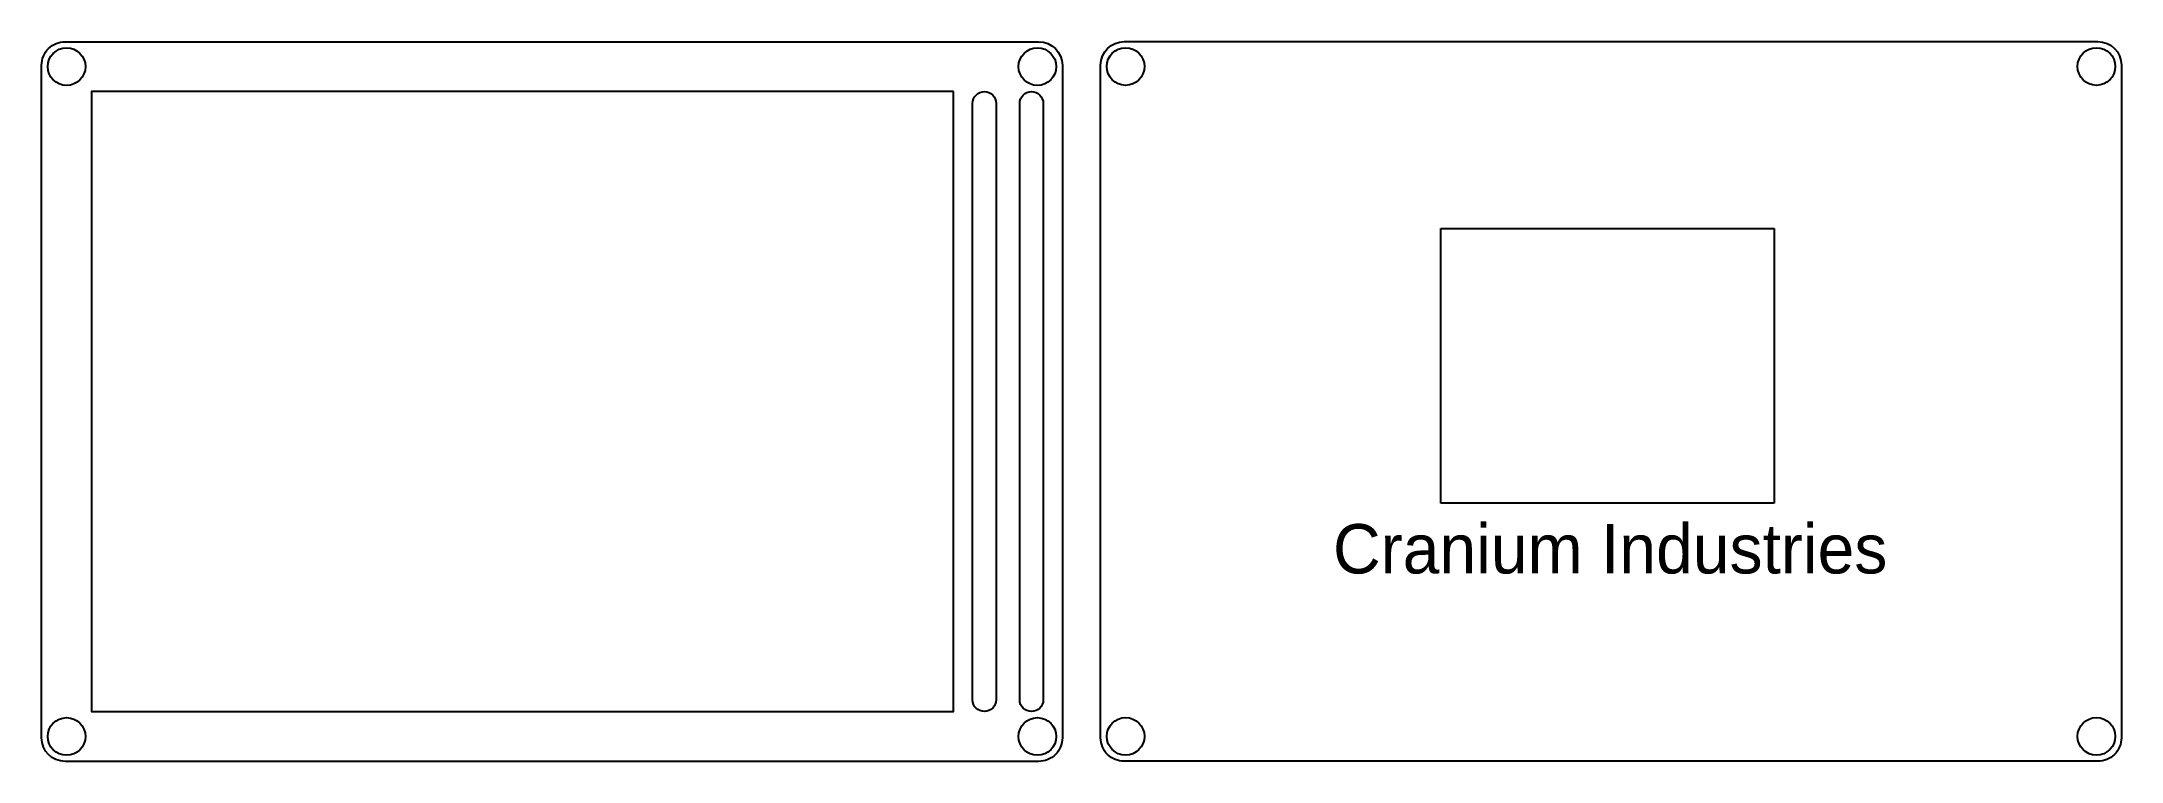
# Model space of a CAD drawing. Header units: millimetres. Extents: x 8 to 185, y 8 to 69.
import ezdxf

# ---------------------------------------------------------------- set-up
doc = ezdxf.new("R2010")
doc.units = ezdxf.units.MM
doc.header["$MEASUREMENT"] = 0
doc.header["$XCLIPFRAME"] = 2
doc.styles.get("Standard").update_dxf_attribs({"font": 'arial.ttf'})
picture_1 = doc.add_image_def('image1.png', size_in_pixel=(872, 720))

msp = doc.modelspace()

# ---------------------------------------------------------------- linework, layer by layer
for points in [[(10.10569648464687, 69.35477767616585), (92.80969648464688, 69.35477767616585, -0.4142135623730951), (94.80969648464688, 67.35477767616585), (94.80969648464688, 10.17077767616586, -0.4142135623730951), (92.80969648464688, 8.170777676165855), (10.10569648464688, 8.170777676165855, -0.4142135623730951), (8.105696484646877, 10.17077767616585), (8.105696484646877, 67.35477767616584, -0.4142135623730951)], [(100.0657249335435, 69.3665296312192), (182.7697249335435, 69.3665296312192, -0.4142135623730951), (184.7697249335435, 67.3665296312192), (184.7697249335435, 10.1825296312192, -0.4142135623730951), (182.7697249335435, 8.182529631219197), (100.0657249335435, 8.182529631219197, -0.4142135623730951), (98.06572493354352, 10.18252963121919), (98.06572493354352, 67.36652963121918, -0.4142135623730951)], [(88.18903717176619, 65.11213698904656), (88.18903717176619, 65.11213698904656, -0.4142135623730951), (89.18903717176617, 64.11213698904656), (89.18903717176617, 13.41213698904655, -0.4142135623730951), (88.18903717176619, 12.41213698904656), (88.18903717176619, 12.41213698904656, -0.4142135623730951), (87.18903717176619, 13.41213698904656), (87.18903717176619, 64.11213698904656, -0.4142135623730951)], [(92.18903717176619, 65.11213698904656), (92.18903717176619, 65.11213698904656, -0.4142135623730951), (93.18903717176619, 64.11213698904656), (93.18903717176619, 13.41213698904656, -0.4142135623730951), (92.18903717176619, 12.41213698904656), (92.18903717176619, 12.41213698904656, -0.4142135623730951), (91.18903717176619, 13.41213698904656), (91.18903717176619, 64.11213698904658, -0.4142135623730951)]]:
    msp.add_lwpolyline(points, format="xyb", close=True)
msp.add_lwpolyline([(85.56833717176619, 65.11213698904656), (12.34833717176616, 65.11213698904656), (12.34833717176616, 12.41213698904653), (85.56833717176619, 12.41213698904653)], close=True)
for centre in [(10.22701682820652, 67.2334573326062), (92.68837614108725, 67.23345733260618), (100.1870452771032, 67.24520928765953), (182.6484045899839, 67.24520928765952), (10.22701682820652, 10.29209801972551), (92.68837614108725, 10.29209801972554), (100.1870452771032, 10.30384997477885), (182.6484045899839, 10.30384997477888)]:
    msp.add_circle(centre, 1.6)

# ---------------------------------------------------------------- texts
at = {"color": 250, "insert": (117.7997631533463, 28.34605732820598), "char_height": 4.196130275408317, "attachment_point": 1}
msp.add_mtext_dynamic_manual_height_columns('\\pt12.58839;{\\fLCD|b0|i0|c0|p82;Cranium Industries}', width=47.23592356039444, gutter_width=1, heights=[0], dxfattribs=at)

# ---------------------------------------------------------------- pictures from other files: only their frames are drawn
at = {"color": 250}
image = msp.add_image(picture_1, insert=(126.9743878061355, 30.113809796414), size_in_units=(28.305358444057703, 23.37139688041462), dxfattribs=at)
image.set_boundary_path([(-0.5, -0.5), (871.4999999999999, 719.5)])
image.dxf.clipping = 0
image.dxf.flags = 15

doc.saveas('drawing.dxf')
